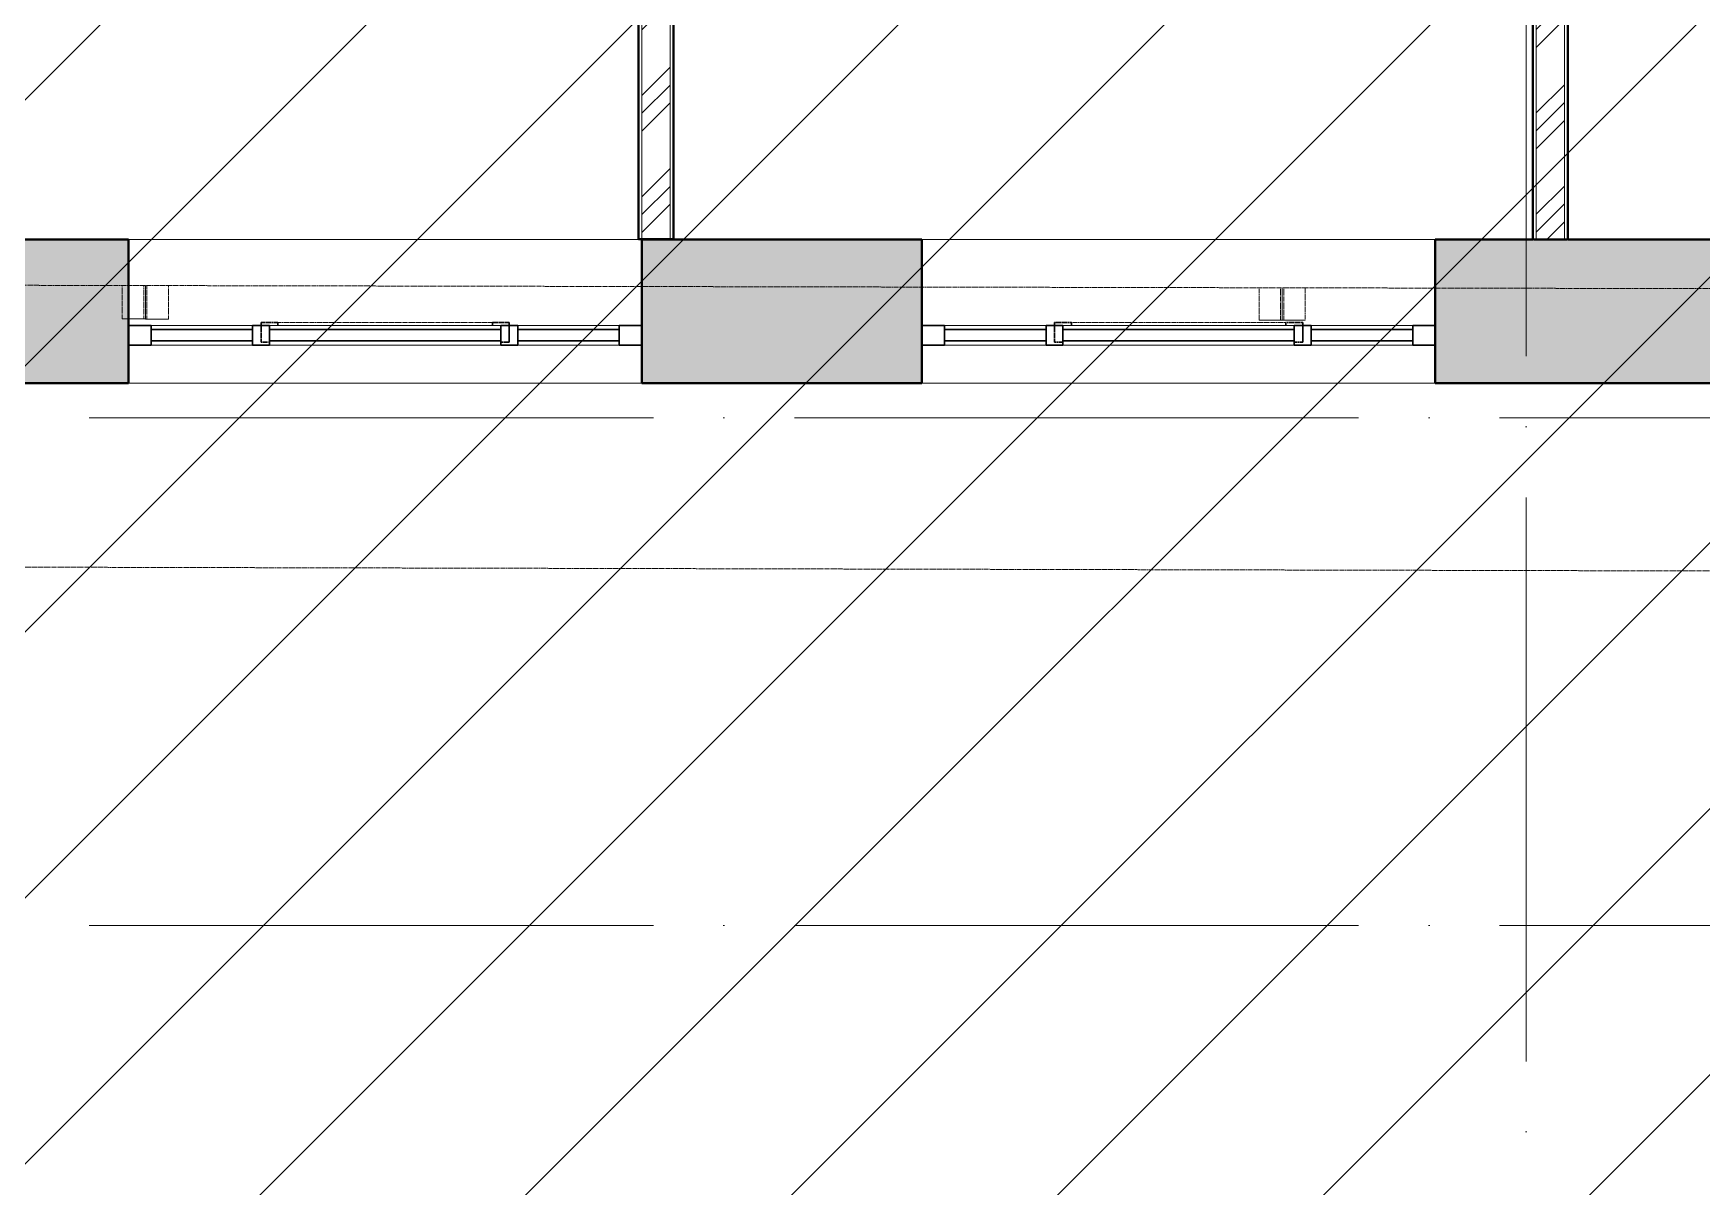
# Model space of a CAD drawing. Header units: millimetres. Extents: x 3050 to 430575, y -569542 to 36130.
# Drawn here: x 313137 to 319051, y -431241 to -427152 of the extents above; entities that cross this region are included whole.
import ezdxf

# ---------------------------------------------------------------- set-up
doc = ezdxf.new("R2010")
doc.units = ezdxf.units.MM
doc.linetypes.add('ADSK_Линия сетки', pattern=[25, 20, -2.5, 0, -2.5])
doc.linetypes.add('ADSK_Сверху', pattern=[4.5, 3, -1.5])
for name, color, linetype, lineweight in [('_ Окна', 7, 'Continuous', 30), ('Витраж', 7, 'Continuous', 18), ('Каркас', 7, 'Continuous', 18), ('Крыша', 7, 'Continuous', 18), ('Окна', 7, 'Continuous', 18), ('Оси', 7, 'Continuous', 9), ('Панели витража', 7, 'Continuous', 18), ('Перекрытие', 7, 'Continuous', 18), ('Стены внутренние', 7, 'Continuous', 18), ('Стены наружные', 7, 'Continuous', 18), ('Стены штриховка', 7, 'Continuous', 18)]:
    doc.layers.add(name, color=color, linetype=linetype, lineweight=lineweight)
pattern_1 = [(45, (279419.6, -430621.92), (-179.6051, 179.6051), []), (45, (279483.1, -430621.92), (0, 359.2102), []), (45, (279356.1, -430621.92), (0, 359.2102), [])]

# ---------------------------------------------------------------- blocks, each defined once
blk = doc.blocks.new('Прямоугольный импост - 70х20_60мм-1225109-04 План 4-го этажа маркировочный')
at = {"layer": 'Витраж', "color": 253, "linetype": 'ADSK_Сверху', "true_color": 0xaaaaaa}
for p, q in [((39704.5, 2434.5), (39704.5, 2364.5)), ((39784.5, 2434.5), (39704.5, 2434.5)), ((40174.5, 2434.5), (40144.5, 2434.5)), ((39784.5, 2364.5), (39704.5, 2364.5)), ((40174.5, 2364.5), (40144.5, 2364.5))]:
    blk.add_line(p, q, dxfattribs=at)
blk = doc.blocks.new('Прямоугольный импост - 70х20_60мм-1424711-04 План 4-го этажа маркировочный')
at = {"layer": 'Витраж', "color": 253, "linetype": 'ADSK_Сверху', "true_color": 0xaaaaaa}
for p, q in [((-80, 35), (0, 35)), ((0, 35), (0, -35)), ((0, -35), (-80, -35))]:
    blk.add_line(p, q, dxfattribs=at)
blk = doc.blocks.new('Прямоугольный импост - 70х20_60мм-1424712-04 План 4-го этажа маркировочный')
at = {"layer": 'Витраж', "color": 253, "linetype": 'ADSK_Сверху', "true_color": 0xaaaaaa}
for p, q in [((0, 35), (-80, 35)), ((0, -35), (0, 35)), ((-80, -35), (0, -35))]:
    blk.add_line(p, q, dxfattribs=at)
blk = doc.blocks.new('Прямоугольный импост - 70х20_60мм-1225111-04 План 4-го этажа маркировочный')
at = {"layer": 'Витраж', "color": 253, "linetype": 'ADSK_Сверху', "true_color": 0xaaaaaa}
for p, q in [((40204.5, 2434.5), (40174.5, 2434.5)), ((41054.5, 2434.5), (41024.5, 2434.5)), ((40204.5, 2364.5), (40174.5, 2364.5)), ((41054.5, 2364.5), (41024.5, 2364.5))]:
    blk.add_line(p, q, dxfattribs=at)
blk = doc.blocks.new('Витраж-тент со смещением вовне - 60мм 30 сдвиг-1466942-04 План 4-го этажа маркировочный')
at = {"layer": '_ Окна', "color": 253, "linetype": 'ADSK_Сверху', "true_color": 0xaaaaaa}
for p, q in [((-440, 25), (-440, -45)), ((-440, 25), (-410, 25)), ((-440, -45), (-440, 25)), ((440, 25), (410, 25)), ((440, -45), (440, 25)), ((440, -45), (440, 25)), ((-380, -45), (-440, -45)), ((-380, -35), (-380, -45)), ((380, -35), (380, -45)), ((380, -45), (440, -45))]:
    blk.add_line(p, q, dxfattribs=at)
at = {"layer": 'Окна', "color": 253, "linetype": 'ADSK_Сверху', "true_color": 0xaaaaaa}
blk.add_line((-380, -45), (380, -45), dxfattribs=at)
blk = doc.blocks.new('Прямоугольный импост - 70х20_60мм-1225113-04 План 4-го этажа маркировочный')
at = {"layer": 'Витраж', "color": 253, "linetype": 'ADSK_Сверху', "true_color": 0xaaaaaa}
for p, q in [((41084.5, 2434.5), (41054.5, 2434.5)), ((41524.5, 2434.5), (41444.5, 2434.5)), ((41524.5, 2364.5), (41524.5, 2434.5)), ((41084.5, 2364.5), (41054.5, 2364.5)), ((41524.5, 2364.5), (41444.5, 2364.5))]:
    blk.add_line(p, q, dxfattribs=at)
blk = doc.blocks.new('Прямоугольный импост - 70х60мм-1424709-04 План 4-го этажа маркировочный')
at = {"layer": 'Витраж', "color": 253, "linetype": 'ADSK_Сверху', "true_color": 0xaaaaaa}
for p, q in [((-30, 35), (30, 35)), ((30, -35), (-30, -35))]:
    blk.add_line(p, q, dxfattribs=at)
blk = doc.blocks.new('Прямоугольный импост - 70х60мм-1225009-04 План 4-го этажа маркировочный')
at = {"layer": 'Витраж', "color": 253, "linetype": 'ADSK_Сверху', "true_color": 0xaaaaaa}
for p, q in [((41084.5, 2434.5), (41084.5, 2364.5)), ((41444.5, 2434.5), (41084.5, 2434.5)), ((41444.5, 2364.5), (41444.5, 2434.5)), ((41444.5, 2364.5), (41084.5, 2364.5))]:
    blk.add_line(p, q, dxfattribs=at)
blk = doc.blocks.new('Прямоугольный импост - 70х60мм-1242018-04 План 4-го этажа маркировочный')
at = {"layer": 'Витраж', "color": 253, "linetype": 'ADSK_Сверху', "true_color": 0xaaaaaa}
for p, q in [((40204.5, 2434.5), (40204.5, 2364.5)), ((41024.5, 2434.5), (40204.5, 2434.5)), ((41024.5, 2364.5), (41024.5, 2434.5)), ((41024.5, 2364.5), (40204.5, 2364.5))]:
    blk.add_line(p, q, dxfattribs=at)
blk = doc.blocks.new('С-образный профиль с параллельными полками _ГОСТ 8240-89_ Балки - _ 22P-V10-04 План 4-го этажа маркировочный')
at = {"layer": 'Каркас', "color": 253, "linetype": 'ADSK_Сверху', "true_color": 0xaaaaaa}
for p, q in [((-3223.9, 24.7), (-3223.9, -57.3)), ((-3223.9, 24.7), (-3105.1, 24.7)), ((-3105.1, 19.3), (-3223.9, 19.3)), ((-3223.9, -57.3), (-3105.2, -57.3))]:
    blk.add_line(p, q, dxfattribs=at)
at = {"layer": 'Каркас', "color": 253, "linetype": 'ADSK_Сверху', "true_color": 0xb2b2b2}
for p, q in [((-3223.9, 19.3), (-3223.9, 24.7)), ((-3223.9, 9.3), (-3223.9, 19.3)), ((-3223.9, 9.3), (-3223.9, 19.3)), ((-3223.9, -57.3), (-3223.9, 9.3)), ((-3223.9, 9.3), (-3223.9, -57.3)), ((-3223.9, -57.3), (-3105.2, -57.3)), ((-3223.9, -57.3), (-3105.2, -57.3))]:
    blk.add_line(p, q, dxfattribs=at)
at = {"layer": 'Каркас', "color": 9, "linetype": 'ADSK_Сверху', "true_color": 0xb9b9b9}
for p, q in [((-3223.9, -57.3), (-3223.9, 18)), ((-3105.1, 24.7), (-3223.6, 24.7)), ((-3223.9, -57.3), (-3105.2, -57.3))]:
    blk.add_line(p, q, dxfattribs=at)
blk = doc.blocks.new('С-образный профиль с параллельными полками _ГОСТ 8240-89_ Балки - _ 22P-V11-04 План 4-го этажа маркировочный')
at = {"layer": 'Каркас', "color": 9, "linetype": 'ADSK_Сверху', "true_color": 0xb9b9b9}
for p, q in [((-3223.9, -18), (-3223.9, 57.3)), ((-3105.1, 57.3), (-3223.9, 57.3)), ((-3223.9, -24.7), (-3105.3, -24.7))]:
    blk.add_line(p, q, dxfattribs=at)
at = {"layer": 'Каркас', "color": 253, "linetype": 'ADSK_Сверху', "true_color": 0xb2b2b2}
for p, q in [((-3223.9, 57.3), (-3223.9, -9.3)), ((-3223.9, -9.3), (-3223.9, 57.3)), ((-3105.1, 57.3), (-3223.9, 57.3)), ((-3105.1, 57.3), (-3223.9, 57.3)), ((-3223.9, -19.3), (-3223.9, -9.3)), ((-3223.9, -19.3), (-3223.9, -9.3)), ((-3223.9, -24.7), (-3223.9, -19.3))]:
    blk.add_line(p, q, dxfattribs=at)
at = {"layer": 'Каркас', "color": 253, "linetype": 'ADSK_Сверху', "true_color": 0xaaaaaa}
for p, q in [((-3223.9, 57.3), (-3223.9, -24.7)), ((-3105.1, 57.3), (-3223.9, 57.3)), ((-3105.3, -19.3), (-3223.9, -19.3)), ((-3105.3, -24.7), (-3223.9, -24.7))]:
    blk.add_line(p, q, dxfattribs=at)
blk = doc.blocks.new('С-образный профиль с параллельными полками _ГОСТ 8240-89_ Балки - _ 22P-V12-04 План 4-го этажа маркировочный')
at = {"layer": 'Каркас', "color": 253, "linetype": 'ADSK_Сверху', "true_color": 0xaaaaaa}
for p, q in [((-3223.9, 24.7), (-3223.9, -57.3)), ((-3223.9, 24.7), (-3108.8, 24.7)), ((-3108.8, 19.3), (-3223.9, 19.3)), ((-3223.9, -57.3), (-3108.9, -57.3))]:
    blk.add_line(p, q, dxfattribs=at)
at = {"layer": 'Каркас', "color": 253, "linetype": 'ADSK_Сверху', "true_color": 0xb2b2b2}
for p, q in [((-3223.9, 19.3), (-3223.9, 24.7)), ((-3223.9, 9.3), (-3223.9, 19.3)), ((-3223.9, 9.3), (-3223.9, 19.3)), ((-3223.9, -57.3), (-3223.9, 9.3)), ((-3223.9, 9.3), (-3223.9, -57.3)), ((-3223.9, -57.3), (-3108.9, -57.3)), ((-3223.9, -57.3), (-3108.9, -57.3))]:
    blk.add_line(p, q, dxfattribs=at)
at = {"layer": 'Каркас', "color": 9, "linetype": 'ADSK_Сверху', "true_color": 0xb9b9b9}
for p, q in [((-3223.9, -57.3), (-3223.9, 18)), ((-3108.8, 24.7), (-3223.6, 24.7)), ((-3223.9, -57.3), (-3108.9, -57.3))]:
    blk.add_line(p, q, dxfattribs=at)
blk = doc.blocks.new('С-образный профиль с параллельными полками _ГОСТ 8240-89_ Балки - _ 22P-V13-04 План 4-го этажа маркировочный')
at = {"layer": 'Каркас', "color": 9, "linetype": 'ADSK_Сверху', "true_color": 0xb9b9b9}
for p, q in [((-3223.9, -18), (-3223.9, 57.3)), ((-3108.8, 57.3), (-3223.9, 57.3)), ((-3223.9, -24.7), (-3109, -24.7))]:
    blk.add_line(p, q, dxfattribs=at)
at = {"layer": 'Каркас', "color": 253, "linetype": 'ADSK_Сверху', "true_color": 0xb2b2b2}
for p, q in [((-3223.9, 57.3), (-3223.9, -9.3)), ((-3223.9, -9.3), (-3223.9, 57.3)), ((-3108.8, 57.3), (-3223.9, 57.3)), ((-3108.8, 57.3), (-3223.9, 57.3)), ((-3223.9, -19.3), (-3223.9, -9.3)), ((-3223.9, -19.3), (-3223.9, -9.3)), ((-3223.9, -24.7), (-3223.9, -19.3))]:
    blk.add_line(p, q, dxfattribs=at)
at = {"layer": 'Каркас', "color": 253, "linetype": 'ADSK_Сверху', "true_color": 0xaaaaaa}
for p, q in [((-3223.9, 57.3), (-3223.9, -24.7)), ((-3108.8, 57.3), (-3223.9, 57.3)), ((-3109, -19.3), (-3223.9, -19.3)), ((-3109, -24.7), (-3223.9, -24.7))]:
    blk.add_line(p, q, dxfattribs=at)
blk = doc.blocks.new('Системная панель - _AR_Стекло_40мм_привязка по центру-V44-04 План 4-го этажа маркировочный')
at = {"layer": 'Панели витража', "lineweight": 30}
for p, q in [((180, 20), (-180, 20)), ((-180, 20), (-180, -20)), ((180, -20), (180, 20)), ((-180, -20), (180, -20))]:
    blk.add_line(p, q, dxfattribs=at)
blk = doc.blocks.new('Прямоугольный импост - 70х40_60мм-1229682-04 План 4-го этажа маркировочный')
at = {"layer": 'Витраж'}
for p, q in [((41084.5, 2434.5), (41444.5, 2434.5)), ((41084.5, 2364.5), (41444.5, 2364.5))]:
    blk.add_line(p, q, dxfattribs=at)
blk = doc.blocks.new('Прямоугольный импост - 70х20_60мм-1236776-04 План 4-го этажа маркировочный')
at = {"layer": 'Витраж', "lineweight": 30}
for p, q in [((-80, 35), (0, 35)), ((-80, -35), (-80, 35)), ((0, 35), (0, -35)), ((0, -35), (-80, -35))]:
    blk.add_line(p, q, dxfattribs=at)
blk = doc.blocks.new('Прямоугольный импост - 70х20_60мм-1236778-04 План 4-го этажа маркировочный')
at = {"layer": 'Витраж', "lineweight": 30}
for p, q in [((0, 35), (-80, 35)), ((-80, 35), (-80, -35)), ((0, -35), (0, 35)), ((-80, -35), (0, -35))]:
    blk.add_line(p, q, dxfattribs=at)
blk = doc.blocks.new('Прямоугольный импост - 70х40_60мм-1229821-04 План 4-го этажа маркировочный')
at = {"layer": 'Витраж'}
for p, q in [((39784.5, 2434.5), (40144.5, 2434.5)), ((39784.5, 2364.5), (40144.5, 2364.5))]:
    blk.add_line(p, q, dxfattribs=at)
blk = doc.blocks.new('Системная панель - _AR_Стекло_40мм_привязка по центру-V45-04 План 4-го этажа маркировочный')
at = {"layer": 'Панели витража', "lineweight": 30}
for p, q in [((410, 20), (-410, 20)), ((-410, 20), (-410, -20)), ((410, -20), (410, 20)), ((-410, -20), (410, -20))]:
    blk.add_line(p, q, dxfattribs=at)
blk = doc.blocks.new('Прямоугольный импост - 70х40_60мм-1229822-04 План 4-го этажа маркировочный')
at = {"layer": 'Витраж'}
for p, q in [((40204.5, 2434.5), (41024.5, 2434.5)), ((40204.5, 2364.5), (41024.5, 2364.5))]:
    blk.add_line(p, q, dxfattribs=at)
blk = doc.blocks.new('Прямоугольный импост - 70х60мм-1236773-04 План 4-го этажа маркировочный')
at = {"layer": 'Витраж', "lineweight": 30}
for p, q in [((-30, 35), (30, 35)), ((-30, -35), (-30, 35)), ((30, 35), (30, -35)), ((30, -35), (-30, -35))]:
    blk.add_line(p, q, dxfattribs=at)

msp = doc.modelspace()

# ---------------------------------------------------------------- hatches: boundary and pattern name
at = {"lineweight": 13, "true_color": 0x636466}
h = msp.add_hatch(dxfattribs=at)
h.set_pattern_fill('ANSI31', color=251, scale=210)
h.set_pattern_definition([(45, (-1812091.45, -109463.3), (-471.46345, 471.46345), [])])
h.paths.add_polyline_path([(336184.02, -379783.78), (293385.25, -379662.32), (293385.25, -437206.01), (336184.02, -437327.46)])
at = {"layer": 'Стены внутренние', "lineweight": 9}
h = msp.add_hatch(dxfattribs=at)
h.set_pattern_fill('FP_1', color=256, style=0, pattern_type=2)
h.set_pattern_definition(pattern_1)
h.paths.add_polyline_path([(315294.22, -427881.45), (315394.22, -427881.45), (315394.22, -423324.25), (315294.22, -423324.25), (315294.22, -427163.65)])
h.paths.add_polyline_path([(315352.22, -422174.25), (315394.22, -422174.25), (315394.22, -421974.25), (315294.22, -421974.76), (315294.22, -422174.25)])
h = msp.add_hatch(dxfattribs=at)
h.set_pattern_fill('FP_1', color=256, style=0, pattern_type=2)
h.set_pattern_definition(pattern_1)
h.paths.add_polyline_path([(318564.95, -427882.41), (318564.95, -421982.63), (318464.95, -421982.93), (318464.95, -427882.41)])
at = {"layer": 'Стены наружные', "true_color": 0xc0c0c0}
h = msp.add_hatch(color=9, dxfattribs=at)
h.paths.add_polyline_path([(307275.08, -428392.41), (307801.34, -428392.41), (307801.34, -427882.41), (306788.56, -427882.41), (306788.56, -428392.41), (306962.8, -428392.41)])
h.paths.add_polyline_path([(287815.04, -428392.41), (288069.84, -428392.41), (288069.84, -427882.41), (287692.6, -427882.41), (287692.6, -428392.41)])
h.paths.add_polyline_path([(289889.84, -428392.41), (290903.85, -428392.41), (290903.85, -427882.41), (289889.84, -427882.41), (289889.84, -428039.95)])
h.paths.add_polyline_path([(292723.85, -428392.41), (293727.11, -428392.41), (293727.11, -427882.41), (292723.85, -427882.41), (292723.85, -428039.95)])
h.paths.add_polyline_path([(321743.42, -428392.41), (321966.54, -428392.41), (321965.6, -427882.41), (320944.06, -427882.41), (320944.06, -428392.41), (321741.85, -428392.41)])
h.paths.add_polyline_path([(295547.11, -428392.41), (296537.32, -428392.41), (296537.32, -427882.41), (295547.11, -427882.41), (295547.11, -428039.95)])
h.paths.add_polyline_path([(298357.32, -428392.41), (299378.14, -428392.41), (299378.14, -427882.41), (298357.32, -427882.41), (298357.32, -428048.24)])
h.paths.add_polyline_path([(301198.14, -428392.41), (302149.42, -428392.41), (302149.42, -427882.41), (301198.14, -427882.41), (301198.14, -428086.41)])
h.paths.add_polyline_path([(303969.42, -428392.41), (304968.56, -428392.41), (304968.56, -427882.41), (303969.42, -427882.41), (303969.42, -428128.27)])
h.paths.add_polyline_path([(319124.06, -428392.41), (319124.06, -427882.41), (318107.24, -427882.41), (318107.24, -428392.41), (318789.37, -428392.41)])
h.paths.add_polyline_path([(309621.34, -428392.41), (310664.25, -428392.41), (310664.25, -427882.41), (309621.34, -427882.41), (309621.34, -428213.65)])
h.paths.add_polyline_path([(312484.25, -428392.41), (313474.22, -428392.41), (313474.22, -427882.41), (312484.25, -427882.41), (312484.25, -428256.89)])
h.paths.add_polyline_path([(316287.24, -428392.41), (316287.24, -427882.41), (315294.22, -427882.41), (315294.22, -428392.41), (315973.52, -428392.41)])

# ---------------------------------------------------------------- linework, layer by layer
at = {"layer": 'Крыша', "color": 253, "linetype": 'ADSK_Сверху', "true_color": 0xaaaaaa}
msp.add_open_spline([(321003.33, -429062.57), (320342.11, -429061.07), (319019.72, -429058.08), (317036.4, -429053.58), (315383.62, -429049.84), (314061.4, -429046.84), (313069.7, -429044.59), (312077.7, -429042.35), (311085.73, -429040.1), (310094.03, -429037.85), (309432.98, -429036.35), (309102.47, -429035.6)], degree=3, knots=[-1, -1, -1, -1, -0.8333333, -0.6666667, -0.5, -0.4166667, -0.3333333, -0.25, -0.1666667, -0.0833333, 0, 0, 0, 0], dxfattribs=at)
at = {"layer": 'Оси', "linetype": 'ADSK_Линия сетки', "ltscale": 100}
for p, q in [((318429.52, -435797.51), (318429.52, -408953.12)), ((268333.38, -428515.13), (336561.32, -428515.13)), ((268333.38, -430315.13), (336561.32, -430315.13))]:
    msp.add_line(p, q, dxfattribs=at)
at = {"layer": 'Перекрытие', "color": 9, "linetype": 'ADSK_Сверху', "true_color": 0xaad4d4}
for p, q in [((318978.8, -428057), (292868.15, -428005.36)), ((321717.64, -428063.93), (318978.8, -428057))]:
    msp.add_line(p, q, dxfattribs=at)
at = {"layer": 'Стены внутренние', "lineweight": 40}
for p, q in [((318576.95, -427882.41), (318576.95, -421982.66)), ((315282.22, -423324.25), (315282.22, -427881.45)), ((315406.22, -427881.45), (315406.22, -425643.89)), ((318452.95, -425643.89), (318452.95, -427882.41)), ((315282.22, -427881.45), (315406.22, -427881.45)), ((318454.95, -427882.41), (318574.95, -427882.41))]:
    msp.add_line(p, q, dxfattribs=at)
at = {"layer": 'Стены наружные', "lineweight": 40}
for p, q in [((313474.22, -427882.41), (313044.45, -427882.41)), ((313474.22, -428392.41), (313474.22, -427882.41)), ((316287.24, -427882.41), (315294.22, -427882.41)), ((315294.22, -427882.41), (315294.22, -428392.41)), ((316287.24, -428392.41), (316287.24, -427882.41)), ((318452.95, -427882.41), (318107.24, -427882.41)), ((318107.24, -427882.41), (318107.24, -428392.41)), ((319124.06, -427882.41), (318576.95, -427882.41)), ((312484.25, -428392.41), (313474.22, -428392.41)), ((315294.22, -428392.41), (316287.24, -428392.41)), ((318107.24, -428392.41), (319124.06, -428392.41))]:
    msp.add_line(p, q, dxfattribs=at)
at = {"layer": 'Стены наружные'}
for p, q in [((313474.22, -427882.41), (315294.22, -427882.41)), ((316287.24, -427882.41), (318107.24, -427882.41)), ((315294.22, -428392.41), (313474.22, -428392.41)), ((318107.24, -428392.41), (316287.24, -428392.41))]:
    msp.add_line(p, q, dxfattribs=at)
at = {"layer": 'Стены штриховка'}
for p, q in [((318564.95, -427882.41), (318564.95, -421982.63)), ((318574.95, -427882.41), (318574.95, -421982.66)), ((315284.22, -427881.45), (315284.22, -423324.25)), ((315294.22, -427881.45), (315294.22, -423324.25)), ((315394.22, -427881.45), (315394.22, -425631.89)), ((315404.22, -427881.45), (315404.22, -425641.89)), ((318454.95, -427882.41), (318454.95, -425643.89)), ((318464.95, -425631.89), (318464.95, -427882.41)), ((318452.95, -427882.41), (318454.95, -427882.41)), ((318574.95, -427882.41), (318576.95, -427882.41))]:
    msp.add_line(p, q, dxfattribs=at)

# ---------------------------------------------------------------- block references
at = {"layer": '_ Окна', "color": 253, "linetype": 'ADSK_Сверху', "true_color": 0xaaaaaa, "rotation": 180}
for p in [(314384.22, -428222.41), (317197.24, -428222.41)]:
    msp.add_blockref('Витраж-тент со смещением вовне - 60мм 30 сдвиг-1466942-04 План 4-го этажа маркировочный', p, dxfattribs=at)
at = {"layer": 'Витраж', "color": 253, "linetype": 'ADSK_Сверху', "true_color": 0xaaaaaa}
for name, p in [('Прямоугольный импост - 70х20_60мм-1225109-04 План 4-го этажа маркировочный', (273769.77, -430621.92)), ('Прямоугольный импост - 70х60мм-1225009-04 План 4-го этажа маркировочный', (272469.77, -430621.92)), ('Прямоугольный импост - 70х20_60мм-1225111-04 План 4-го этажа маркировочный', (273769.77, -430621.92)), ('Прямоугольный импост - 70х60мм-1242018-04 План 4-го этажа маркировочный', (273769.77, -430621.92)), ('Прямоугольный импост - 70х20_60мм-1225113-04 План 4-го этажа маркировочный', (273769.77, -430621.92)), ('Прямоугольный импост - 70х60мм-1225009-04 План 4-го этажа маркировочный', (273769.77, -430621.92)), ('Прямоугольный импост - 70х20_60мм-1424712-04 План 4-го этажа маркировочный', (315294.22, -428222.41)), ('Прямоугольный импост - 70х20_60мм-1225109-04 План 4-го этажа маркировочный', (276582.78, -430621.92)), ('Прямоугольный импост - 70х60мм-1225009-04 План 4-го этажа маркировочный', (275282.78, -430621.92)), ('Прямоугольный импост - 70х20_60мм-1225111-04 План 4-го этажа маркировочный', (276582.78, -430621.92)), ('Прямоугольный импост - 70х60мм-1242018-04 План 4-го этажа маркировочный', (276582.78, -430621.92)), ('Прямоугольный импост - 70х20_60мм-1225113-04 План 4-го этажа маркировочный', (276582.78, -430621.92)), ('Прямоугольный импост - 70х60мм-1225009-04 План 4-го этажа маркировочный', (276582.78, -430621.92)), ('Прямоугольный импост - 70х20_60мм-1424712-04 План 4-го этажа маркировочный', (318107.24, -428222.41))]:
    msp.add_blockref(name, p, dxfattribs=at)
at = {"layer": 'Витраж', "color": 253, "linetype": 'ADSK_Сверху', "true_color": 0xaaaaaa, "extrusion": (0, 0, -1)}
for name, p in [('Прямоугольный импост - 70х20_60мм-1424711-04 План 4-го этажа маркировочный', (-313474.22, -428222.41)), ('Прямоугольный импост - 70х60мм-1424709-04 План 4-го этажа маркировочный', (-313944.22, -428222.41)), ('Прямоугольный импост - 70х60мм-1424709-04 План 4-го этажа маркировочный', (-314824.22, -428222.41)), ('Прямоугольный импост - 70х20_60мм-1424711-04 План 4-го этажа маркировочный', (-316287.24, -428222.41)), ('Прямоугольный импост - 70х60мм-1424709-04 План 4-го этажа маркировочный', (-316757.24, -428222.41)), ('Прямоугольный импост - 70х60мм-1424709-04 План 4-го этажа маркировочный', (-317637.24, -428222.41))]:
    msp.add_blockref(name, p, dxfattribs=at)
at = {"layer": 'Витраж', "extrusion": (0, 0, -1)}
for name, p in [('Прямоугольный импост - 70х20_60мм-1236776-04 План 4-го этажа маркировочный', (-313474.22, -428222.41)), ('Прямоугольный импост - 70х60мм-1236773-04 План 4-го этажа маркировочный', (-313944.22, -428222.41)), ('Прямоугольный импост - 70х60мм-1236773-04 План 4-го этажа маркировочный', (-314824.22, -428222.41)), ('Прямоугольный импост - 70х20_60мм-1236776-04 План 4-го этажа маркировочный', (-316287.24, -428222.41)), ('Прямоугольный импост - 70х60мм-1236773-04 План 4-го этажа маркировочный', (-316757.24, -428222.41)), ('Прямоугольный импост - 70х60мм-1236773-04 План 4-го этажа маркировочный', (-317637.24, -428222.41))]:
    msp.add_blockref(name, p, dxfattribs=at)
at = {"layer": 'Витраж'}
for name, p in [('Прямоугольный импост - 70х40_60мм-1229821-04 План 4-го этажа маркировочный', (273769.77, -430621.92)), ('Прямоугольный импост - 70х40_60мм-1229822-04 План 4-го этажа маркировочный', (273769.77, -430621.92)), ('Прямоугольный импост - 70х40_60мм-1229682-04 План 4-го этажа маркировочный', (273769.77, -430621.92)), ('Прямоугольный импост - 70х20_60мм-1236778-04 План 4-го этажа маркировочный', (315294.22, -428222.41)), ('Прямоугольный импост - 70х40_60мм-1229821-04 План 4-го этажа маркировочный', (276582.78, -430621.92)), ('Прямоугольный импост - 70х40_60мм-1229822-04 План 4-го этажа маркировочный', (276582.78, -430621.92)), ('Прямоугольный импост - 70х40_60мм-1229682-04 План 4-го этажа маркировочный', (276582.78, -430621.92)), ('Прямоугольный импост - 70х20_60мм-1236778-04 План 4-го этажа маркировочный', (318107.24, -428222.41))]:
    msp.add_blockref(name, p, dxfattribs=at)
at = {"layer": 'Каркас', "color": 253, "linetype": 'ADSK_Сверху', "true_color": 0xaaaaaa}
for name, p, rotation in [('С-образный профиль с параллельными полками _ГОСТ 8240-89_ Балки - _ 22P-V11-04 План 4-го этажа маркировочный', (313509.81, -424940.93), 89.99137149146853), ('С-образный профиль с параллельными полками _ГОСТ 8240-89_ Балки - _ 22P-V10-04 План 4-го этажа маркировочный', (313559.21, -424941.16), 89.99137149146782), ('С-образный профиль с параллельными полками _ГОСТ 8240-89_ Балки - _ 22P-V13-04 План 4-го этажа маркировочный', (317539.57, -424945.19), 89.99999999999793), ('С-образный профиль с параллельными полками _ГОСТ 8240-89_ Балки - _ 22P-V12-04 План 4-го этажа маркировочный', (317588.97, -424945.41), 89.99999999999758)]:
    msp.add_blockref(name, p, dxfattribs=dict(at, rotation=rotation))
at = {"layer": 'Панели витража', "rotation": 180}
for name, p in [('Системная панель - _AR_Стекло_40мм_привязка по центру-V44-04 План 4-го этажа маркировочный', (313734.22, -428222.41)), ('Системная панель - _AR_Стекло_40мм_привязка по центру-V45-04 План 4-го этажа маркировочный', (314384.22, -428222.41)), ('Системная панель - _AR_Стекло_40мм_привязка по центру-V44-04 План 4-го этажа маркировочный', (315034.22, -428222.41)), ('Системная панель - _AR_Стекло_40мм_привязка по центру-V44-04 План 4-го этажа маркировочный', (316547.24, -428222.41)), ('Системная панель - _AR_Стекло_40мм_привязка по центру-V45-04 План 4-го этажа маркировочный', (317197.24, -428222.41)), ('Системная панель - _AR_Стекло_40мм_привязка по центру-V44-04 План 4-го этажа маркировочный', (317847.24, -428222.41))]:
    msp.add_blockref(name, p, dxfattribs=at)

doc.saveas('drawing.dxf')
